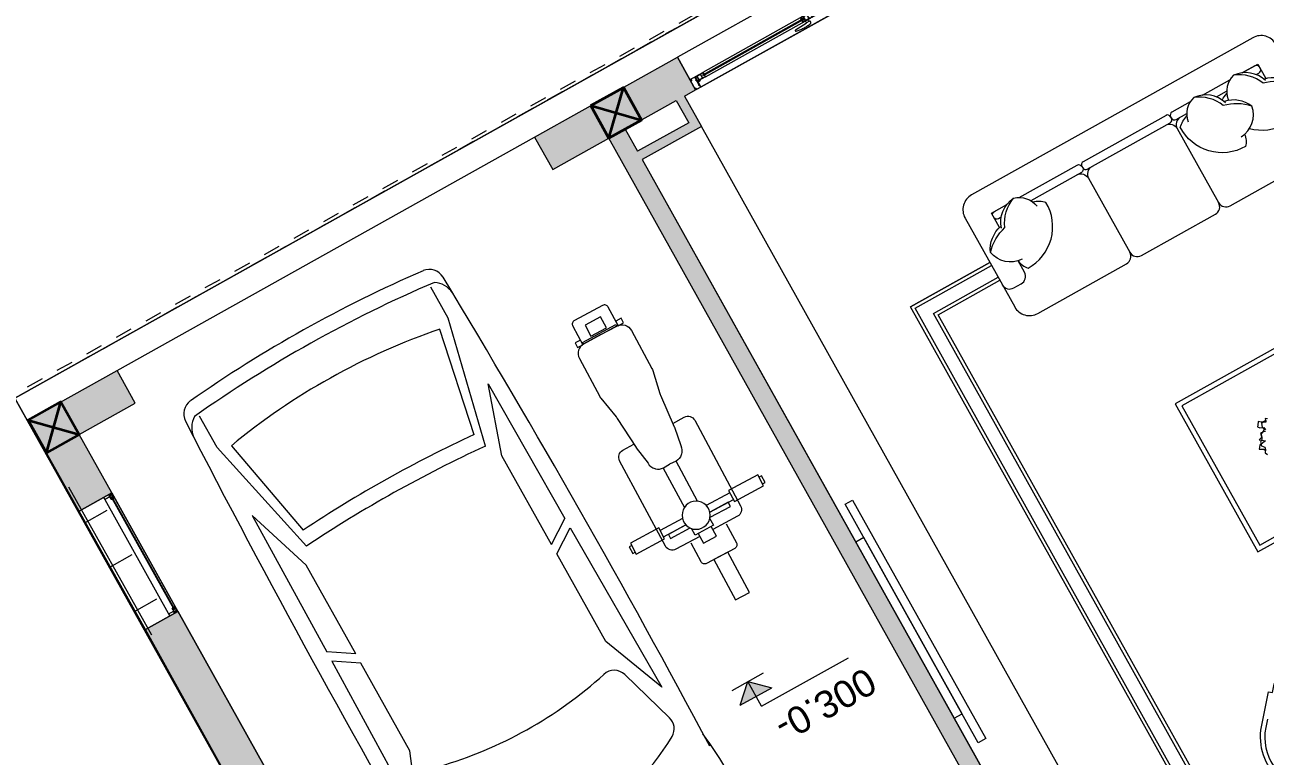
# Model space of a CAD drawing. Header units: millimetres. Extents: x 567980 to 569372, y 2065777 to 2066674.
# Drawn here: x 569081.22 to 569088.53, y 2066419.96 to 2066424.27 of the extents above; entities that cross this region are included whole.
import ezdxf
from ezdxf.enums import TextEntityAlignment as Align

# ---------------------------------------------------------------- set-up
doc = ezdxf.new("R2010")
doc.units = ezdxf.units.MM
doc.linetypes.add('CENTER', pattern=[3, 1.5, -0.5, 0.5, -0.5])
doc.linetypes.add('HIDDEN', pattern=[0.75, 0.5, -0.25])
for name, color, linetype, lineweight in [('A-COT VACH', 2, 'Continuous', 35), ('A-HATCH', 251, 'Continuous', 5), ('A-KY HIEU', 34, 'Continuous', 20), ('A-TEXT', 7, 'Continuous', 18), ('E- RANH GIOI', 1, 'CENTER', 13), ('E- THAY', 9, 'Continuous', 20), ('E- Tuong', 4, 'Continuous', 13), ('E-NoiThat', 32, 'Continuous', 9), ('i_Hatch', 250, 'Continuous', 13), ('LD-CUA', 146, 'Continuous', 13), ('LD-THAY', 9, 'Continuous', 13)]:
    doc.layers.add(name, color=color, linetype=linetype, lineweight=lineweight)
doc.layers.add('loKBT', color=42, linetype='Continuous')
doc.layers.add('QUYEN', color=7, linetype='Continuous')
doc.styles.add('A1-arial', font='arial.ttf')

# ---------------------------------------------------------------- blocks, each defined once
blk = doc.blocks.new('BT-01')
at = {"layer": 'E- RANH GIOI', "color": 5, "ltscale": 0.05, "true_color": 0x0000fa}
blk.add_lwpolyline([(7817633, 973558), (7821118.3, 976886.1), (7997537.8, 976804.6), (8000749, 973574), (8000595.6, 946074.5), (7997326.6, 942825.2), (7819373.9, 942907.4), (7816376.1, 946046.8)], close=True, dxfattribs=at)
blk = doc.blocks.new('02PCAR01')
at = {"color": 0, "linetype": 'ByBlock'}
for p, q in [((-122.94, 26.61), (-92.48, 26.84)), ((-89.35, 22.08), (-92.48, 26.84)), ((-90.39, 26.87), (-54.31, 27.32)), ((-87.23, 22.08), (-90.39, 26.87)), ((-54.31, 27.32), (-67.5, 22.08)), ((-138, 26.03), (-145, 26.03)), ((-112.52, 20.16), (-138, 26.03)), ((-109.29, 22.08), (-122.94, 26.61)), ((-48.33, 25.72), (-60.01, 22.2)), ((-136.91, 23.5), (-115.59, 19.26)), ((-89.35, 22.08), (-109.29, 22.08)), ((-67.5, 22.08), (-87.23, 22.08)), ((-136.91, -23.36), (-115.59, -19.12)), ((-112.51, -20.11), (-138, -25.97)), ((-109.29, -21.95), (-122.94, -26.47)), ((-89.35, -21.95), (-109.29, -21.95)), ((-89.35, -21.95), (-92.48, -26.7)), ((-87.23, -21.95), (-90.39, -26.73)), ((-67.5, -21.95), (-87.23, -21.95)), ((-54.31, -27.18), (-67.5, -21.95)), ((-138, -25.97), (-145, -25.97)), ((-122.94, -26.47), (-92.48, -26.7)), ((-90.39, -26.73), (-54.31, -27.18))]:
    blk.add_line(p, q, dxfattribs=at)
for centre, radius, start, end in [((-77.24, -1914.33), 1944.6, 88.89024, 92.01225), ((-30.02, -77.69), 108.31, 76.6607, 96.5655), ((-145.41, 25.94), 3.14, 92.1119, 173.4899), ((111.89, 0.1), 258.76, 174.0142, 185.9858), ((-141.57, 24.61), 4.6, 94.3987, 147.5288), ((110.89, 0.1), 260.73, 174.2342, 185.7658), ((-47.46, 22.85), 3, 31.1455, 106.7984), ((-87.12, 0.1), 48.72, 330.0774, 29.9226), ((-7.97, 0.1), 131.06, 169.6897, 190.3103), ((-59.14, 19.33), 3, 106.7984, 193.6631), ((147.71, 0.1), 261.01, 175.5919, 184.4407), ((146.01, 0.1), 262.31, 175.7971, 184.2029), ((-142.7, 0.1), 82.75, 347.0683, 12.9317), ((-145.41, -25.74), 3.14, 186.5101, 267.8881), ((-77.24, 1914.53), 1944.6, 267.98775, 271.10976), ((-141.57, -24.41), 4.6, 212.4712, 265.6013)]:
    blk.add_arc(centre, radius, start, end, dxfattribs=at)
blk = doc.blocks.new('kkkk')
h = blk.add_hatch(color=250)
edge = h.paths.add_edge_path()
edge.add_line((333058.8, 105336.6), (333060.3, 105336.6))
edge.add_line((333060.3, 105336.6), (333060.3, 105341.6))
edge.add_line((333060.3, 105341.6), (333061.8, 105341.6))
edge.add_line((333061.8, 105341.6), (333061.8, 105371.6))
edge.add_line((333061.8, 105371.6), (333027.5, 105371.6))
edge.add_line((333027.5, 105371.6), (333027.5, 105386.6))
edge.add_line((333027.5, 105386.6), (333022.2, 105386.6))
edge.add_line((333022.2, 105386.6), (333022.2, 105383.6))
edge.add_line((333022.2, 105383.6), (333023.7, 105383.6))
edge.add_line((333023.7, 105383.6), (333023.7, 105385.1))
edge.add_line((333023.7, 105385.1), (333026, 105385.1))
edge.add_line((333026, 105385.1), (333026, 105378.1))
edge.add_line((333026, 105378.1), (333023.7, 105378.1))
edge.add_line((333023.7, 105378.1), (333023.7, 105379.6))
edge.add_line((333023.7, 105379.6), (333022.2, 105379.6))
edge.add_line((333022.2, 105379.6), (333022.2, 105376.6))
edge.add_line((333022.2, 105376.6), (333026, 105376.6))
edge.add_line((333026, 105376.6), (333026, 105371.6))
edge.add_line((333026, 105371.6), (332991.8, 105371.6))
edge.add_line((332991.8, 105371.6), (332991.8, 105341.6))
edge.add_line((332991.8, 105341.6), (332993.3, 105341.6))
edge.add_line((332993.3, 105341.6), (332993.3, 105336.6))
edge.add_line((332993.3, 105336.6), (332994.8, 105336.6))
edge.add_line((332994.8, 105336.6), (332994.8, 105341.6))
edge.add_line((332994.8, 105341.6), (333002.3, 105341.6))
edge.add_line((333002.3, 105341.6), (333002.3, 105343.1))
edge.add_line((333002.3, 105343.1), (332993.3, 105343.1))
edge.add_line((332993.3, 105343.1), (332993.3, 105370.1))
edge.add_line((332993.3, 105370.1), (333006.9, 105370.1))
edge.add_arc((333010, 105367.6), 3.97, 141.52264, 210)
edge.add_line((333006.6, 105365.7), (333007.9, 105366.4))
edge.add_arc((333010, 105367.6), 2.47, -390, -150, ccw=False)
edge.add_line((333012.1, 105366.4), (333013.4, 105365.7))
edge.add_arc((333010, 105367.6), 3.97, -30, 38.47736)
edge.add_line((333013.1, 105370.1), (333040.4, 105370.1))
edge.add_arc((333043.5, 105367.6), 3.97, 141.52264, 210)
edge.add_line((333040.1, 105365.7), (333041.4, 105366.4))
edge.add_arc((333043.5, 105367.6), 2.47, -390, -150, ccw=False)
edge.add_line((333045.6, 105366.4), (333046.9, 105365.7))
edge.add_arc((333043.5, 105367.6), 3.97, -30, 38.47736)
edge.add_line((333046.6, 105370.1), (333060.3, 105370.1))
edge.add_line((333060.3, 105370.1), (333060.3, 105343.1))
edge.add_line((333060.3, 105343.1), (333051.3, 105343.1))
edge.add_line((333051.3, 105343.1), (333051.3, 105341.6))
edge.add_line((333051.3, 105341.6), (333058.8, 105341.6))
edge.add_line((333058.8, 105341.6), (333058.8, 105336.6))
blk.add_lwpolyline([(333026, 105378.1), (333026, 105385.1), (333023.7, 105385.1), (333023.7, 105383.6), (333022.2, 105383.6), (333022.2, 105386.6), (333027.5, 105386.6), (333027.5, 105371.6), (333061.8, 105371.6), (333061.8, 105341.6), (333060.3, 105341.6), (333060.3, 105336.6), (333058.8, 105336.6), (333058.8, 105341.6), (333051.3, 105341.6), (333051.3, 105343.1), (333060.3, 105343.1), (333060.3, 105370.1), (333046.6, 105370.1, -0.30801), (333046.9, 105365.7), (333045.6, 105366.4, 1.732051), (333041.4, 105366.4), (333040.1, 105365.7, -0.30801), (333040.4, 105370.1), (333013.1, 105370.1, -0.30801), (333013.4, 105365.7), (333012.1, 105366.4, 1.732051), (333007.9, 105366.4), (333006.6, 105365.7, -0.30801), (333006.9, 105370.1), (332993.3, 105370.1), (332993.3, 105343.1), (333002.3, 105343.1), (333002.3, 105341.6), (332994.8, 105341.6), (332994.8, 105336.6), (332993.3, 105336.6), (332993.3, 105341.6), (332991.8, 105341.6), (332991.8, 105371.6), (333026, 105371.6), (333026, 105376.6), (333022.2, 105376.6), (333022.2, 105379.6), (333023.7, 105379.6), (333023.7, 105378.1)], format="xyb", close=True)
blk = doc.blocks.new('ccccc')
h = blk.add_hatch(color=250)
h.paths.add_polyline_path([(333034.3, 105325.3), (333084.3, 105325.3), (333084.3, 105326.8), (333077.7, 105326.8), (333077.7, 105353.8), (333084.3, 105353.8), (333084.3, 105355.3), (333034.3, 105355.3), (333034.3, 105346.7), (333035.8, 105346.7), (333035.8, 105353.8), (333052.1, 105353.8), (333052.1, 105326.8), (333035.8, 105326.8), (333035.8, 105333.9), (333034.3, 105333.9)])
h.paths.add_polyline_path([(333053.6, 105326.8), (333053.6, 105353.8), (333076.2, 105353.8), (333076.2, 105326.8)], flags=16)
for p, q in [((333052.1, 105353.8), (333052.1, 105326.8)), ((333053.6, 105353.8), (333053.6, 105326.8)), ((333076.2, 105353.8), (333076.2, 105326.8)), ((333077.7, 105353.8), (333077.7, 105326.8)), ((333084.3, 105355.3), (333084.3, 105353.8)), ((333034.3, 105346.7), (333035.8, 105346.7)), ((333034.3, 105333.9), (333035.8, 105333.9)), ((333084.3, 105326.8), (333084.3, 105325.3))]:
    blk.add_line(p, q)
for points in [[(333084.3, 105355.3), (333034.3, 105355.3), (333034.3, 105346.7)], [(333052.1, 105353.8), (333035.8, 105353.8), (333035.8, 105346.7)], [(333076.2, 105353.8), (333053.6, 105353.8)], [(333084.3, 105353.8), (333077.7, 105353.8)], [(333034.3, 105333.9), (333034.3, 105325.3), (333084.3, 105325.3)], [(333035.8, 105333.9), (333035.8, 105326.8), (333052.1, 105326.8)], [(333053.6, 105326.8), (333076.2, 105326.8)], [(333077.7, 105326.8), (333084.3, 105326.8)]]:
    blk.add_lwpolyline(points)
blk = doc.blocks.new('dasdsd')
at = {"linetype": 'HIDDEN', "ltscale": 0.05}
for p, q in [((-9.6, -15.9), (-9.6, 0)), ((9.6, 0), (-9.6, 0)), ((9.6, -15.9), (9.6, 0)), ((-16.3, -18.9), (-107.9, -23.1)), ((-10.5, -16.1), (-15.5, -18.7)), ((9.6, -15.9), (-9.6, -15.9))]:
    blk.add_line(p, q, dxfattribs=at)
for centre, radius, start, end in [((-106.3, -28.1), 5.22, 108.24331, 251.75669), ((-41, 286.6), 326.6, 258.17519, 278.89962), ((-16.3, -17), 1.95, 270, 297.19267), ((-9.6, -17.9), 1.95, 90, 117.19267), ((9.6, -26), 10.1, 270, 90)]:
    blk.add_arc(centre, radius, start, end, dxfattribs=at)
blk = doc.blocks.new('fffsf')
h = blk.add_hatch(color=250)
h.paths.add_polyline_path([(333183.8, 105395.8), (333133.8, 105395.8), (333133.8, 105394.3), (333140.5, 105394.3), (333140.5, 105367.3), (333133.8, 105367.3), (333133.8, 105364.3), (333118.8, 105364.3), (333118.8, 105361.3), (333135.3, 105361.3), (333135.3, 105365.8), (333183.8, 105365.8), (333183.8, 105374.4), (333182.3, 105374.4), (333182.3, 105367.3), (333166, 105367.3), (333166, 105394.3), (333182.3, 105394.3), (333182.3, 105387.2), (333183.8, 105387.2)])
h.paths.add_polyline_path([(333164.5, 105394.3), (333164.5, 105367.3), (333142, 105367.3), (333142, 105394.3)], flags=16)
for p, q in [((333133.8, 105395.8), (333133.8, 105394.3)), ((333140.5, 105394.3), (333140.5, 105367.3)), ((333142, 105394.3), (333142, 105367.3)), ((333164.5, 105394.3), (333164.5, 105367.3)), ((333166, 105394.3), (333166, 105367.3)), ((333183.8, 105387.2), (333182.3, 105387.2)), ((333183.8, 105374.4), (333182.3, 105374.4))]:
    blk.add_line(p, q)
for points in [[(333183.8, 105374.4), (333183.8, 105365.8), (333135.3, 105365.8), (333135.3, 105361.3), (333118.8, 105361.3)], [(333133.8, 105367.3), (333133.8, 105364.3), (333118.8, 105364.3), (333118.8, 105361.3)], [(333133.8, 105395.8), (333183.8, 105395.8), (333183.8, 105387.2)], [(333133.8, 105394.3), (333140.5, 105394.3)], [(333140.5, 105367.3), (333133.8, 105367.3)], [(333142, 105394.3), (333164.5, 105394.3)], [(333164.5, 105367.3), (333142, 105367.3)], [(333166, 105394.3), (333182.3, 105394.3), (333182.3, 105387.2)], [(333182.3, 105374.4), (333182.3, 105367.3), (333166, 105367.3)]]:
    blk.add_lwpolyline(points)
blk = doc.blocks.new('*U493')
for points in [[(88.4, 82.2), (88.4, 80.6), (77.2, 80.6), (77.2, 69.4), (88.4, 69.4), (88.4, 67.8, 0.240391), (91.1, 72), (80.2, 72), (80.2, 78), (91.1, 78, 0.240391)], [(747.1, 82.2), (747.1, 80.6), (758.3, 80.6), (758.3, 69.4), (747.1, 69.4), (747.1, 67.8, -0.240391), (744.4, 72), (755.3, 72), (755.3, 78), (744.4, 78, -0.240391)], [(852.9, 82.2), (852.9, 80.6), (841.7, 80.6), (841.7, 69.4), (852.9, 69.4), (852.9, 67.8, 0.240391), (855.6, 72), (844.7, 72), (844.7, 78), (855.6, 78, 0.240391)]]:
    blk.add_hatch(color=250).paths.add_polyline_path(points)
for p, q in [((797.5, 90), (44.5, 90)), ((797.5, 90), (88, 90)), ((802.5, 90), (1512, 90)), ((35, 20), (1565, 20)), ((88, 60), (797.5, 60)), ((1512, 60), (802.5, 60))]:
    blk.add_line(p, q)
for points in [[(88.4, 82.2), (88.4, 80.6), (77.2, 80.6), (77.2, 69.4), (88.4, 69.4), (88.4, 67.8, 0.240391), (91.1, 72), (80.2, 72), (80.2, 78), (91.1, 78, 0.240391)], [(747.1, 82.2), (747.1, 80.6), (758.3, 80.6), (758.3, 69.4), (747.1, 69.4), (747.1, 67.8, -0.240391), (744.4, 72), (755.3, 72), (755.3, 78), (744.4, 78, -0.240391)], [(852.9, 82.2), (852.9, 80.6), (841.7, 80.6), (841.7, 69.4), (852.9, 69.4), (852.9, 67.8, 0.240391), (855.6, 72), (844.7, 72), (844.7, 78), (855.6, 78, 0.240391)]]:
    blk.add_lwpolyline(points, format="xyb", close=True)
for points in [[(755.3, 72), (80.2, 72), (80.2, 78), (755.3, 78)], [(844.7, 72), (1519.8, 72), (1519.8, 78), (844.7, 78)]]:
    blk.add_lwpolyline(points, close=True)
at = {"rotation": 270}
blk.add_blockref('kkkk', (-105336.6, 333081.8), dxfattribs=at)
at = {"xscale": -1}
for name, p, rotation in [('ccccc', (333122.3, -105265.3), 359.9999999999902), ('fffsf', (-332331.3, 105455.8), 180.0000000001608), ('kkkk', (106936.6, 333081.8), 90)]:
    blk.add_blockref(name, p, dxfattribs=dict(at, rotation=rotation))
for p in [(-332286.8, -105265.3), (-331522.3, -105265.3)]:
    blk.add_blockref('ccccc', p)
at = {"xscale": -0.8000000000000002, "yscale": 0.8, "zscale": 0.8}
blk.add_blockref('dasdsd', (827.5, 60), dxfattribs=at)
blk = doc.blocks.new('A$C216856CC')
at = {"layer": 'E-NoiThat'}
for points in [[(176.8, 712.1), (176.8, 829.7), (217.3, 829.7), (217.3, 712.1)], [(6.9, 573), (6.9, 605.2), (89.9, 605.2), (89.9, 573)], [(293.8, 573), (293.8, 605.2), (379.1, 605.2), (379.1, 573)], [(125.1, 51.8), (125.1, 65.2), (140.7, 65.2), (140.7, 51.8)], [(142.9, 64.5), (142.9, 59.6), (239.5, 59.6), (239.5, 64.5)], [(244, 51.8), (244, 65.2), (259.7, 65.2), (259.7, 51.8)], [(214.6, 55.7), (214.6, 23.4), (169.4, 23.4), (169.4, 55.7)]]:
    blk.add_lwpolyline(points, close=True, dxfattribs=at)
for points in [[(248.1, 645.6), (248.1, 701.5, 0.414214), (237.6, 712), (155.2, 712, 0.414214), (144.7, 701.5)], [(144.7, 701.5), (144.7, 646.7, 0.414214)], [(172.9, 642.6), (102.9, 642.6, 0.414214), (82.9, 622.6)], [(248.8, 353), (282.7, 353, 0.414214), (302.7, 373), (302.7, 622.6, 0.414214), (282.7, 642.6), (210.5, 642.6, 0.520309)], [(82.9, 622.6), (82.9, 373, 0.414214), (102.9, 353), (135.4, 353, 0.526191)], [(192.1, 64.2), (143.9, 64.2, -0.414214), (115.9, 92.2), (115.9, 203.2, -0.049417), (116.4, 208.7), (128.6, 269.8, 0.041065), (129.1, 274.3), (136.2, 363, 0.008335), (136.2, 363.9), (144.3, 413.3, -0.206421), (153.1, 433.7), (154.5, 435, -0.191425), (173.7, 442.7), (192.1, 441.7, -0.19685)], [(192.1, 64.2), (240.3, 64.2, 0.414214), (268.3, 92.2), (268.3, 203.2, 0.049417), (267.8, 208.7), (255.6, 269.8, -0.041065), (255, 274.3), (248, 363, -0.008335), (248, 363.9), (239.9, 413.3, 0.206421), (231.1, 433.7), (229.7, 435, 0.191425), (210.4, 442.7), (192.1, 441.7, 0.19685)], [(243.8, 66.4), (243.8, 10.5, -0.414214), (233.3, 0), (150.9, 0, -0.414214), (140.4, 10.5)], [(140.4, 10.5), (140.4, 65.3, -0.414214)]]:
    blk.add_lwpolyline(points, format="xyb", dxfattribs=at)
for points in [[(172.9, 633.5), (172.9, 662.4), (210.5, 662.4), (210.5, 633.5)], [(103.8, 599.6), (103.8, 611.5), (161, 611.5)], [(163.7, 633.5), (163.7, 614.7)], [(217.3, 612.6), (217.3, 633.5), (163.7, 633.5)], [(219.2, 611.5), (278.8, 611.5), (278.8, 599.6), (225, 599.6)], [(0, 580.3), (0, 599.5), (6.9, 599.5)], [(6.9, 580.3), (0, 580.3)], [(89.9, 599.5), (155.2, 599.5)], [(155.2, 580.3), (89.9, 580.3)], [(155.2, 599.6), (103.8, 599.6)], [(225, 599.5), (293.8, 599.5)], [(293.8, 580.3), (225, 580.3)], [(379.1, 599.5), (386.6, 599.5), (386.6, 580.3), (379.1, 580.3)], [(172.9, 442.7), (172.9, 558.1)], [(210.5, 560), (210.5, 442.7)]]:
    blk.add_lwpolyline(points, dxfattribs=at)
blk.add_circle((190.1, 589.9), 36.2, dxfattribs=at)
blk = doc.blocks.new('cotxaytho')
at = {"layer": 'A-KY HIEU'}
h = blk.add_hatch(color=256, dxfattribs=at)
h.paths.add_polyline_path([(200, 188), (0, 188), (0, 0)])
h.paths.add_polyline_path([(0, 188), (-200, 188), (0, 0)])
for p, q in [((0, 312), (0, 0)), ((0, 312), (1100, 312)), ((-200, 188), (0, 0)), ((-200, 188), (200, 188)), ((0, 0), (200, 188)), ((-200, 0), (200, 0))]:
    blk.add_line(p, q, dxfattribs=at)
at = {"color": 6, "style": 'A1-arial'}
blk.add_attdef('-0.050', (35, 402), '', height=250, dxfattribs=at)
blk = doc.blocks.new('SFFSF')
h = blk.add_hatch(color=250)
h.paths.add_polyline_path([(339646.8, 104917.2), (339646.8, 104891.8), (339678.5, 104891.8), (339678.5, 104898.5), (339675.3, 104898.5, 1), (339675.3, 104897.3), (339677.3, 104897.3), (339677.3, 104893), (339663.4, 104893), (339663.4, 104916), (339677.3, 104916), (339677.3, 104911.7), (339675.3, 104911.7, 1), (339675.3, 104910.5), (339678.5, 104910.5), (339678.5, 104917.2)])
h.paths.add_polyline_path([(339648, 104916), (339662.2, 104916), (339662.2, 104893), (339648, 104893)], flags=16)
blk.add_lwpolyline([(339663.4, 104893), (339663.4, 104916), (339677.3, 104916), (339677.3, 104911.7), (339675.3, 104911.7, 1), (339675.3, 104910.5), (339678.5, 104910.5), (339678.5, 104917.2), (339646.8, 104917.2), (339646.8, 104891.8), (339678.5, 104891.8), (339678.5, 104898.5), (339675.3, 104898.5, 1), (339675.3, 104897.3), (339677.3, 104897.3), (339677.3, 104893)], format="xyb", close=True)
blk.add_lwpolyline([(339662.2, 104893), (339662.2, 104916), (339648, 104916), (339648, 104893)], close=True)
blk = doc.blocks.new('DDDDA')
blk.add_hatch(color=250).paths.add_polyline_path([(339343.8, 104970.9), (339343.8, 104969.3), (339332.6, 104969.3), (339332.6, 104958.1), (339343.8, 104958.1), (339343.8, 104956.6, 0.240391), (339346.5, 104960.7), (339335.6, 104960.7), (339335.6, 104966.7), (339346.5, 104966.7, 0.240391)])
blk.add_lwpolyline([(339343.8, 104970.9), (339343.8, 104969.3), (339332.6, 104969.3), (339332.6, 104958.1), (339343.8, 104958.1), (339343.8, 104956.6, 0.240391), (339346.5, 104960.7), (339335.6, 104960.7), (339335.6, 104966.7), (339346.5, 104966.7, 0.240391)], format="xyb", close=True)
blk = doc.blocks.new('*U496')
for points in [[(22.1, 21.5), (0, 21.5), (0, 27.7), (1.2, 27.7), (1.2, 22.7), (17.8, 22.7), (17.8, 63.1), (8.9, 63.1), (8.9, 71.6), (5.1, 74.3), (5.1, 83.1), (8.9, 85.8), (8.9, 93.1), (1.2, 93.1), (1.2, 89.3), (0, 89.3), (0, 94.3), (10.1, 94.3), (10.1, 93.1), (10.1, 91.1), (10.1, 82.5), (8.9, 82.5), (8.9, 84.3), (6.3, 82.5), (6.3, 74.9), (8.9, 73.1), (8.9, 74.9), (10.1, 74.9), (10.1, 64.3), (19, 64.3), (19, 22.7), (22.1, 22.7)], [(1044.6, 21.5), (1066.7, 21.5), (1066.7, 27.7), (1065.5, 27.7), (1065.5, 22.7), (1048.9, 22.7), (1048.9, 63.1), (1057.8, 63.1), (1057.8, 71.6), (1061.6, 74.3), (1061.6, 83.1), (1057.8, 85.8), (1057.8, 93.1), (1065.5, 93.1), (1065.5, 89.3), (1066.7, 89.3), (1066.7, 94.3), (1056.6, 94.3), (1056.6, 93.1), (1056.6, 91.1), (1056.6, 82.5), (1057.8, 82.5), (1057.8, 84.3), (1060.4, 82.5), (1060.4, 74.9), (1057.8, 73.1), (1057.8, 74.9), (1056.6, 74.9), (1056.6, 64.3), (1047.7, 64.3), (1047.7, 22.7), (1044.6, 22.7)]]:
    blk.add_hatch(color=250).paths.add_polyline_path(points)
for p, q in [((10.1, 94.3), (1056.6, 94.3)), ((22.1, 21.5), (1044.6, 21.5))]:
    blk.add_line(p, q)
for points in [[(8.9, 93.1), (8.9, 85.8), (5.1, 83.1), (5.1, 74.3), (8.9, 71.6), (8.9, 63.1), (17.8, 63.1), (17.8, 22.7), (1.2, 22.7), (1.2, 27.7), (0, 27.7), (0, 21.5), (22.1, 21.5), (22.1, 22.7), (19, 22.7), (19, 64.3), (10.1, 64.3), (10.1, 74.9), (8.9, 74.9), (8.9, 73.1), (6.3, 74.9), (6.3, 82.5), (8.9, 84.3), (8.9, 82.5), (10.1, 82.5), (10.1, 93.1), (10.1, 93.1), (10.1, 94.3), (0, 94.3), (0, 89.3), (1.2, 89.3), (1.2, 93.1), (8.9, 93.1)], [(1057.8, 93.1), (1057.8, 85.8), (1061.6, 83.1), (1061.6, 74.3), (1057.8, 71.6), (1057.8, 63.1), (1048.9, 63.1), (1048.9, 22.7), (1065.5, 22.7), (1065.5, 27.7), (1066.7, 27.7), (1066.7, 21.5), (1044.6, 21.5), (1044.6, 22.7), (1047.7, 22.7), (1047.7, 64.3), (1056.6, 64.3), (1056.6, 74.9), (1057.8, 74.9), (1057.8, 73.1), (1060.4, 74.9), (1060.4, 82.5), (1057.8, 84.3), (1057.8, 82.5), (1056.6, 82.5), (1056.6, 93.1), (1056.6, 93.1), (1056.6, 94.3), (1066.7, 94.3), (1066.7, 89.3), (1065.5, 89.3), (1065.5, 93.1), (1057.8, 93.1)]]:
    blk.add_lwpolyline(points)
blk.add_lwpolyline([(1030.7, 75.7), (36, 75.7), (36, 81.7), (1030.7, 81.7)], close=True)
at = {"xscale": -1, "rotation": 180}
blk.add_blockref('SFFSF', (-339634.7, 104983.2), dxfattribs=at)
blk.add_blockref('DDDDA', (-339299.6, -104885))
at = {"xscale": -1}
blk.add_blockref('DDDDA', (340366.2, -104885), dxfattribs=at)
at = {"rotation": 180}
blk.add_blockref('SFFSF', (340701.3, 104983.2), dxfattribs=at)
blk = doc.blocks.new('COT220')
at = {"layer": 'i_Hatch'}
h = blk.add_hatch(color=256, dxfattribs=at)
h.dxf.hatch_style = 1
h.paths.add_polyline_path([(-124343785.7, 101818213.4), (-124343565.7, 101818213.4), (-124343565.7, 101818433.4), (-124343785.7, 101818433.4)])
at = {"layer": 'A-COT VACH'}
for p, q in [((-124343785.7, 101818433.4), (-124343565.7, 101818213.4)), ((-124343785.7, 101818213.4), (-124343565.7, 101818433.4))]:
    blk.add_line(p, q, dxfattribs=at)
blk.add_lwpolyline([(-124343785.7, 101818213.4), (-124343565.7, 101818213.4), (-124343565.7, 101818433.4), (-124343785.7, 101818433.4)], close=True, dxfattribs=at)
blk = doc.blocks.new('LUOICOT A-BT2')
at = {"layer": 'E- Tuong'}
for p in [(131374870.7, -100973722.6), (131378670.7, -100973722.6)]:
    blk.add_blockref('COT220', p, dxfattribs=at)
blk = doc.blocks.new('sâssgsgsg')
at = {"layer": 'E-NoiThat'}
for p, q in [((7036333, 846235.1), (7036333, 849725.9)), ((7036869, 849725.9), (7036333, 849725.9)), ((7036333, 849725.9), (7036869, 849725.9)), ((7036353, 846255.1), (7036353, 849705.9)), ((7036353, 849705.9), (7036869, 849705.9)), ((7036433, 846335.1), (7036433, 849625.9)), ((7036433, 849625.9), (7036869, 849625.9)), ((7036453, 846355.1), (7036453, 849605.9)), ((7036453, 849605.9), (7036869, 849605.9)), ((7038416, 848466.1), (7037416, 848466.1)), ((7037416, 848466.1), (7037416, 847466.1)), ((7038386, 848436.1), (7037446, 848436.1)), ((7037446, 848436.1), (7037446, 847496.1)), ((7037771.9, 848069), (7037769.6, 848052.8)), ((7037775.4, 848064.1), (7037769.6, 848062.5)), ((7037791.5, 848067.4), (7037771.9, 848069)), ((7037780, 848117.9), (7037774.2, 848109.7)), ((7037774.2, 848109.7), (7037783.5, 848098.3)), ((7037797.3, 848075.5), (7037775.4, 848064.1)), ((7037792.7, 848135.8), (7037780, 848117.9)), ((7037783.5, 848098.3), (7037804.2, 848088.6)), ((7037801.9, 848064.1), (7037791.5, 848067.4)), ((7037806.5, 848124.4), (7037792.7, 848135.8)), ((7037804.2, 848116.2), (7037797.3, 848096.7)), ((7037797.3, 848096.7), (7037803, 848083.7)), ((7037803, 848083.7), (7037797.3, 848075.5)), ((7037827.3, 848119.5), (7037804.2, 848116.2)), ((7037804.2, 848088.6), (7037807.7, 848072.3)), ((7037830.7, 848111.4), (7037806.5, 848124.4)), ((7037837.6, 848114.6), (7037827.3, 848119.5)), ((7037837.6, 848130.9), (7037830.7, 848111.4)), ((7037849.1, 848122.8), (7037837.6, 848130.9)), ((7037727, 848000.7), (7037718.9, 847990.9)), ((7037718.9, 847990.9), (7037729.3, 847984.4)), ((7037733.9, 848008.8), (7037727, 848000.7)), ((7037776.5, 848015.3), (7037733.9, 848008.8)), ((7037745.4, 848023.5), (7037740.8, 848000.7)), ((7037740.8, 848000.7), (7037753.5, 847986)), ((7037767.3, 848044.6), (7037745.4, 848038.1)), ((7037745.4, 848038.1), (7037776.5, 848015.3)), ((7037760.4, 848033.2), (7037745.4, 848023.5)), ((7037765, 848041.4), (7037760.4, 848033.2)), ((7037769.6, 848062.5), (7037765, 848043)), ((7037765, 848043), (7037765, 848041.4)), ((7037769.6, 848052.8), (7037767.3, 848044.6)), ((7037729.3, 847984.4), (7037743.1, 847977.9)), ((7037751.2, 847971.4), (7037739.7, 847955.1)), ((7037739.7, 847955.1), (7037746.6, 847940.4)), ((7037743.1, 847977.9), (7037747.7, 847968.1)), ((7037753.5, 847986), (7037751.2, 847971.4)), ((7037446, 847496.1), (7038386, 847496.1)), ((7037416, 847466.1), (7038416, 847466.1))]:
    blk.add_line(p, q, dxfattribs=at)
for points in [[(7036869, 849426.1, 0.414214), (7036969, 849326.1), (7037569, 849326.1, 0.414214), (7037619, 849376.1, 0.414214), (7037669, 849326.1), (7038169, 849326.1, 0.414214), (7038219, 849376.1, 0.414214), (7038269, 849326.1), (7038869, 849326.1, 0.414214), (7038969, 849426.1), (7038969, 850026.1, 0.414214), (7038869, 850126.1), (7036969, 850126.1, 0.414214), (7036869, 850026.1)], [(7038199, 849976.1), (7037639, 849976.1, 0.414214), (7037619, 849956.1), (7037619, 849946.1, 0.414214), (7037639, 849926.1), (7038199, 849926.1, 0.414214), (7038219, 849946.1), (7038219, 849956.1, 0.414214)], [(7037545.8, 846311.1), (7037564.8, 846294.9), (7037428.8, 846134.9, -1), (7036933.6, 846555.9), (7037069.6, 846715.9), (7037088.6, 846699.7), (7037121, 846737.8, -0.414214), (7037163.3, 846741.2), (7037574.7, 846391.5, -0.414214), (7037578.2, 846349.2)]]:
    blk.add_lwpolyline(points, format="xyb", close=True, dxfattribs=at)
for points in [[(7036900.8, 849776.5, -0.14773), (7037047, 849862.5, -0.213343), (7037175.9, 849988.5, -0.178662)], [(7037057.2, 849926.1), (7037039, 849926.1, -0.414214), (7037019, 849946.1), (7037019, 849956.1, -0.414214), (7037039, 849976.1)], [(7037026.8, 849869.3, -0.306663), (7037175.9, 849988.5, -0.30633), (7037273.3, 849879.7, 0.872847)], [(7037039, 849976.1), (7037124.2, 849976.1, -0.414214)], [(7037207.4, 849976.1), (7037599, 849976.1, -0.414214), (7037619, 849956.1), (7037619, 849946.1, -0.414214), (7037599, 849926.1), (7037257.7, 849926.1, -0.414214)], [(7038361.3, 849976.1), (7038239, 849976.1, 0.414214), (7038219, 849956.1), (7038219, 849946.1, 0.414214), (7038239, 849926.1), (7038310.9, 849926.1, 0.414214)], [(7038541.9, 849869.3, 0.306663), (7038392.8, 849988.5, 0.30633), (7038295.3, 849879.7, -0.872847)], [(7038667.8, 849776.5, 0.14773), (7038521.7, 849862.5, 0.213343), (7038392.8, 849988.5, 0.178662)], [(7038811.2, 849869.3, 0.306663), (7038662.1, 849988.5, 0.30633), (7038564.7, 849879.7, -0.872847)], [(7038937.2, 849776.5, 0.14773), (7038791, 849862.5, 0.213343), (7038662.1, 849988.5, 0.178662)], [(7038713.8, 849976.1), (7038819, 849976.1), (7038819, 849877.8, 0.414214)], [(7038799, 849976.1), (7038713.8, 849976.1, 0.414214)], [(7038780.8, 849926.1), (7038799, 849926.1, 0.414214), (7038819, 849946.1), (7038819, 849956.1, 0.414214), (7038799, 849976.1)], [(7037018.9, 849653.6, 0.165541), (7037049.8, 849587.5, 0.425989), (7037330.6, 849873.9, 0.121523), (7037264, 849913.4, -7.115464)], [(7037569, 849926.1, -0.414214), (7037619, 849876.1), (7037619, 849376.1, -0.414214)], [(7037669, 849926.1, 0.414214), (7037619, 849876.1)], [(7038169, 849926.1, -0.414214), (7038219, 849876.1)], [(7038269, 849926.1, 0.414214), (7038219, 849876.1), (7038219, 849376.1, 0.414214)], [(7038549.8, 849653.6, -0.165541), (7038518.8, 849587.5, -0.425989), (7038238, 849873.9, -0.121523), (7038304.7, 849913.4, 7.115464)], [(7038511.5, 849926.1), (7038580.3, 849926.1, 0.414214)], [(7038532.1, 849893.9, -0.071865), (7038574, 849913.4, 7.115464)], [(7037044.1, 849650.5, -0.356772), (7036900.8, 849776.5, -0.249542), (7037030.6, 849880.4, 9.61688)], [(7038524.6, 849650.5, 0.356772), (7038667.8, 849776.5, 0.249542), (7038538, 849880.4, -9.61688)], [(7038793.9, 849650.5, 0.356772), (7038937.2, 849776.5, 0.249542), (7038807.4, 849880.4, -9.61688)], [(7036869, 849576.1, 0.414214), (7036919, 849526.1), (7036969, 849526.1, 0.414214), (7037019, 849576.1), (7037019, 849653.5)], [(7038819.1, 849653.6, -0.165541), (7038788.2, 849587.5, -0.200231), (7038589.7, 849667.9, -0.121523)], [(7036985, 846577.8), (7036952.6, 846539.7, 1), (7037409.8, 846151.1), (7037442.2, 846189.2)]]:
    blk.add_lwpolyline(points, format="xyb", dxfattribs=at)
for points in [[(7037019, 849877.8), (7037019, 849976.1), (7037124.2, 849976.1)], [(7038444.5, 849976.1), (7038630.6, 849976.1)]]:
    blk.add_lwpolyline(points, dxfattribs=at)
blk = doc.blocks.new('TANG 1 BT2')
at = {"layer": 'A-HATCH'}
h = blk.add_hatch(color=256, dxfattribs=at)
h.dxf.hatch_style = 1
h.paths.add_polyline_path([(7034885, 743950), (7031305, 743950), (7031305, 743950), (7031305, 743730), (7031085, 743730), (7031085, 742615), (7031305, 742615), (7031305, 743130), (7031510, 743130), (7031510, 743730), (7034885, 743730), (7034885, 743730)])
h.paths.add_polyline_path([(7031455, 743185), (7031305, 743185), (7031305, 743730), (7031455, 743730)], flags=16)
h.paths.add_polyline_path([(7035285, 743950), (7034885, 743950), (7034885, 743730), (7035285, 743730)])
h.paths.add_polyline_path([(7039685, 743950), (7037685, 743950), (7037685, 743730), (7039685, 743730)])
h.paths.add_polyline_path([(7039905, 743730), (7039905, 743730), (7039685, 743730), (7039685, 743230), (7039905, 743230)])
h.paths.add_polyline_path([(7039905, 742030), (7039685, 742030), (7039685, 740900), (7039685, 740994.9), (7039905, 740994.9)])
h.paths.add_polyline_path([(7039905, 739794.9), (7039685, 739794.9), (7039685, 739250), (7039905, 739250)])
h.paths.add_polyline_path([(7039685, 739250), (7037635, 739250), (7037634.9, 739590), (7037525, 739590), (7037525, 738162.5), (7037745, 738162.5), (7037745, 739030), (7039685, 739030)])
h.paths.add_polyline_path([(7040124.9, 739450), (7039905, 739450), (7039905, 739250), (7039905, 739030), (7039685, 739030), (7039562.5, 739030), (7039562.5, 738810), (7040124.9, 738810)])
h.paths.add_polyline_path([(7034885, 739140), (7034105, 739140), (7034105, 739250), (7033995, 739250), (7033995, 739140), (7031305, 739140), (7031305, 739030), (7031865, 739030), (7031865, 738029.9), (7032085, 738029.9), (7032085, 739030), (7034885, 739030)])
h.paths.add_polyline_path([(7034105, 740450), (7031305, 740450), (7031305, 741815), (7031085, 741815), (7031085, 739250), (7031305, 739250), (7031305, 740340), (7033995, 740340), (7033995, 740050), (7034105, 740050), (7034105, 740230)])
h.paths.add_polyline_path([(7032085, 736229.9), (7031865, 736229.9), (7031865, 735230), (7031305, 735230), (7031305, 735120), (7031455, 735120), (7031455, 734775), (7031305, 734775), (7031305, 735010), (7031305, 735010), (7031085, 735010), (7031085, 734610), (7031305, 734610), (7031305, 734720), (7031510, 734720), (7031510, 735120), (7033974.9, 735120), (7033974.9, 735230), (7032085, 735230)])
h.paths.add_polyline_path([(7034885, 735010), (7034885, 735120), (7034774.9, 735120), (7034774.9, 735230), (7034885, 735230), (7034885, 735230), (7035105, 735230), (7035395, 735230), (7035395, 735010), (7034995, 735010)])
h.paths.add_polyline_path([(7034995, 735010), (7034885, 735010), (7034885, 729329.5), (7034995, 729329.5), (7034995, 729479.5), (7035340, 729479.5), (7035340, 729329.5), (7034505, 729329.5), (7034505, 729109.5), (7035470.1, 729109.5), (7035470.1, 729329.5), (7035395, 729329.5), (7035395, 729534.5), (7034995, 729534.5)])
h.paths.add_polyline_path([(7039685, 735230), (7037745, 735230), (7037745, 735962.5), (7037525, 735962.5), (7037525, 735010), (7039685, 735010), (7039685, 735010)])
h.paths.add_polyline_path([(7040124.9, 735450), (7039562.4, 735450), (7039562.4, 735230), (7039685, 735230), (7039905, 735230), (7039905, 735010), (7039905, 734810), (7040124.9, 734810)])
h.paths.add_polyline_path([(7039905, 735010), (7039685, 735010), (7039685, 734610), (7039905, 734610)])
h.paths.add_polyline_path([(7039905, 733410), (7039685, 733410), (7039685, 731580), (7039795, 731470), (7039905, 731580)])
h.paths.add_polyline_path([(7039905, 731360), (7039905, 731360), (7039685, 731360), (7039685, 731451.1), (7039190.1, 730956.1), (7039345.7, 730800.5)])
h.paths.add_polyline_path([(7031305, 730524.5), (7031085, 730524.5), (7031085, 733810), (7031305, 733810)])
h.paths.add_polyline_path([(7031305, 729724.5), (7031085, 729724.5), (7031085, 729109.5), (7031685, 729109.5), (7031685, 729329.5), (7031305, 729329.5)])
h.paths.add_polyline_path([(7037655.2, 729109.5), (7037435.2, 729109.5), (7037070.1, 729109.5), (7037070.1, 729329.5), (7037435.2, 729329.5), (7037435.2, 729329.5), (7037564, 729329.5), (7038058.9, 729824.5), (7038214.5, 729669), (7037655.2, 729109.5)])
at = {"layer": 'E- THAY'}
blk.add_lwpolyline([(7031085, 729724.5), (7031305, 729724.5), (7031305, 730524.5), (7031085, 730524.5)], close=True, dxfattribs=at)
at = {"layer": 'E- Tuong'}
for p, q in [((7034885, 735120), (7034885, 729329.5)), ((7034995, 729534.5), (7034995, 735010)), ((7031085, 733810), (7031085, 730524.5)), ((7031305, 730523.5), (7031305, 733810)), ((7031305, 733810), (7031305, 730523.5)), ((7031305, 730524.5), (7031085, 730524.5)), ((7031085, 730524.5), (7031305, 730524.5)), ((7031085, 730524.5), (7031085, 730523.5)), ((7031085, 730524.5), (7031085, 730523.5)), ((7031305, 729724.5), (7031085, 729724.5)), ((7031305, 729724.5), (7031085, 729724.5)), ((7031085, 729724.5), (7031085, 729109.5)), ((7031305, 729724.5), (7031305, 729329.5)), ((7035395, 729534.5), (7034995, 729534.5)), ((7034995, 729329.5), (7034995, 729479.5)), ((7035340, 729479.5), (7034995, 729479.5)), ((7035340, 729329.5), (7035340, 729479.5)), ((7035395, 729329.5), (7035395, 729534.5)), ((7031305, 729329.5), (7031685, 729329.5)), ((7031685, 729329.5), (7031685, 729109.5)), ((7034505, 729109.5), (7034505, 729329.5)), ((7034505, 729329.5), (7035340, 729329.5)), ((7035395, 729329.5), (7035470.1, 729329.5)), ((7035470.1, 729329.5), (7035470.1, 729109.5)), ((7031085, 729109.5), (7031685, 729109.5)), ((7034505, 729109.5), (7035470.1, 729109.5))]:
    blk.add_line(p, q, dxfattribs=at)
at = {"layer": 'E-NoiThat'}
for points in [[(7035395, 735010), (7035395, 729534.5), (7034995, 729534.5), (7034995, 735010)], [(7035099.2, 731892), (7035099.2, 733502), (7035048.2, 733502), (7035048.2, 731892)], [(7035048.2, 733307.7), (7035048.2, 732117.7), (7034995, 732117.7), (7034995, 733307.7)]]:
    blk.add_lwpolyline(points, close=True, dxfattribs=at)
at = {"layer": 'LD-THAY'}
blk.add_line((7031685, 729109.5), (7034505, 729109.5), dxfattribs=at)
blk.add_lwpolyline([(7037070.1, 729329.5), (7037070.1, 729109.5), (7035470.1, 729109.5), (7035470.1, 729329.5)], close=True, dxfattribs=at)
at = {"layer": 'A-KY HIEU'}
ref = blk.add_blockref('cotxaytho', (7034037.7, 732525.3), dxfattribs=dict(at, xscale=0.5333333333255724, yscale=0.5333333333255724, zscale=0.5333333333255724))
ref.add_attrib('-0.050', '-0.300', dxfattribs={"layer": 'A-TEXT', "color": 6, "height": 160, "style": 'A1-arial'}).set_placement((7034056.3, 732739.6), align=Align.BOTTOM_LEFT)
at = {"layer": 'E- Tuong', "xscale": -1, "rotation": 180}
blk.add_blockref('sâssgsgsg', (-380, 1580790.9), dxfattribs=at)
at = {"layer": 'E-NoiThat', "xscale": -30.03147058763129, "yscale": 30.03147058763129, "zscale": 30.03147058763129, "rotation": 270}
blk.add_blockref('02PCAR01', (7032758.1, 733937.3), dxfattribs=at)
at = {"layer": 'i_Hatch', "color": 252, "transparency": 33554687}
blk.add_blockref('LUOICOT A-BT2', (0, -115381.2), dxfattribs=at)
at = {"layer": 'LD-CUA', "xscale": 0.7500000000001072, "yscale": 0.7500000000001072, "zscale": 0.7500000000001072, "rotation": 270}
blk.add_blockref('*U496', (7031234.3, 730524.5), dxfattribs=at)
at = {"layer": 'LD-CUA', "rotation": 179.9992148310557}
blk.add_blockref('*U493', (7037070.1, 729351), dxfattribs=at)
at = {"layer": 'QUYEN', "xscale": 2.290036805996602, "yscale": 2.290036805996602, "zscale": 2.290036805996602, "rotation": 0.9809397545371328}
blk.add_blockref('A$C216856CC', (7033837.7, 730162.2), dxfattribs=at)
blk = doc.blocks.new('MB TANG 1 BT2')
at = {"layer": 'i_Hatch', "transparency": 33554687}
h = blk.add_hatch(dxfattribs=at)
h.set_pattern_fill('_USER', color=256, scale=300.007506, angle=90.00001, double=1, pattern_type=0)
h.set_pattern_definition([(90.0000093, (-1013559.77, -361434.83), (-300.007506, -4.9e-05), []), (180.0000093, (-1013559.77, -361434.83), (4.9e-05, -300.007506), [])])
h.paths.add_polyline_path([(7031238, 729564.5), (7031238, 729569.5), (7031236.5, 729569.5), (7031236.5, 729599.5), (7031236.5, 730529.5), (7031236.5, 730559.5), (7031238, 730559.5), (7031238, 730564.5), (7031085, 730564.5), (7031085, 729564.5)])
at = {"layer": 'LD-THAY', "xscale": 1.000536784354254, "yscale": 1.000536784354254, "zscale": 1.000536784354254, "rotation": 0.02648139157141569}
blk.add_blockref('TANG 1 BT2', (-3429.4, -3650.7), dxfattribs=at)

msp = doc.modelspace()

# ---------------------------------------------------------------- linework, layer by layer
at = {"layer": 'E- RANH GIOI', "color": 5, "ltscale": 0.05, "true_color": 0x0000fa}
msp.add_line((569079.4113, 2066421.0905, -0.0003), (569089.2949, 2066426.6185, -0.0003), dxfattribs=at)
msp.add_line((569079.4113, 2066421.0905, -0.0003), (569089.2949, 2066426.6185, -0.0003), dxfattribs=at)
at = {"layer": 'LD-THAY'}
for p, q in [((569088.8366, 2066426.3612, -0.0003), (569081.1563, 2066422.0655, -0.0003)), ((569088.8366, 2066426.3612, -0.0003), (569081.1563, 2066422.0655, -0.0003)), ((569081.1563, 2066422.0655, -0.0003), (569082.5282, 2066419.6127, -0.0003)), ((569081.1563, 2066422.0655, -0.0003), (569082.5282, 2066419.6127, -0.0003))]:
    msp.add_line(p, q, dxfattribs=at)
at = {"layer": 'LD-THAY', "elevation": -0.0003}
msp.add_lwpolyline([(569096.1506, 2066413.2747), (569095.1823, 2066412.7332), (569095.758, 2066411.7039), (569089.0501, 2066407.9521), (569082.5282, 2066419.6127), (569082.5282, 2066419.6127), (569081.1563, 2066422.0655), (569088.6406, 2066426.2515), (569088.8366, 2066426.3612), (569091.3246, 2066421.9128), (569091.8439, 2066422.2032), (569094.8005, 2066416.9171), (569094.2771, 2066416.6244), (569096.1506, 2066413.2747)], dxfattribs=at)
msp.add_lwpolyline([(569096.1506, 2066413.2747), (569095.1823, 2066412.7332), (569095.758, 2066411.7039), (569089.0501, 2066407.9521), (569082.5282, 2066419.6127), (569082.5282, 2066419.6127), (569081.1563, 2066422.0655), (569088.6406, 2066426.2515), (569088.8366, 2066426.3612), (569091.3246, 2066421.9128), (569091.8439, 2066422.2032), (569094.8005, 2066416.9171), (569094.2771, 2066416.6244), (569096.1506, 2066413.2747)], dxfattribs=at)

# ---------------------------------------------------------------- block references
at = {"layer": 'LD-THAY', "extrusion": (0, 0, -1), "xscale": 0.0009994635036299976, "yscale": 0.0009994635036299976, "zscale": -0.0009994635036299979, "rotation": 150.7813373756499}
msp.add_blockref('MB TANG 1 BT2', (-562592.335, 2063627.5848, 0.0003), dxfattribs=at)
msp.add_blockref('MB TANG 1 BT2', (-562592.335, 2063627.5848, 0.0003), dxfattribs=at)
at = {"layer": 'loKBT', "xscale": 0.001000000000001394, "yscale": 0.001000000000001394, "zscale": 0.001000000000001394, "rotation": 29.19218123277868}
msp.add_blockref('BT-01', (562586.395, 2061674.5278, -0.0003), dxfattribs=at)
msp.add_blockref('BT-01', (562586.395, 2061674.5278, -0.0003), dxfattribs=at)

doc.saveas('drawing.dxf')
